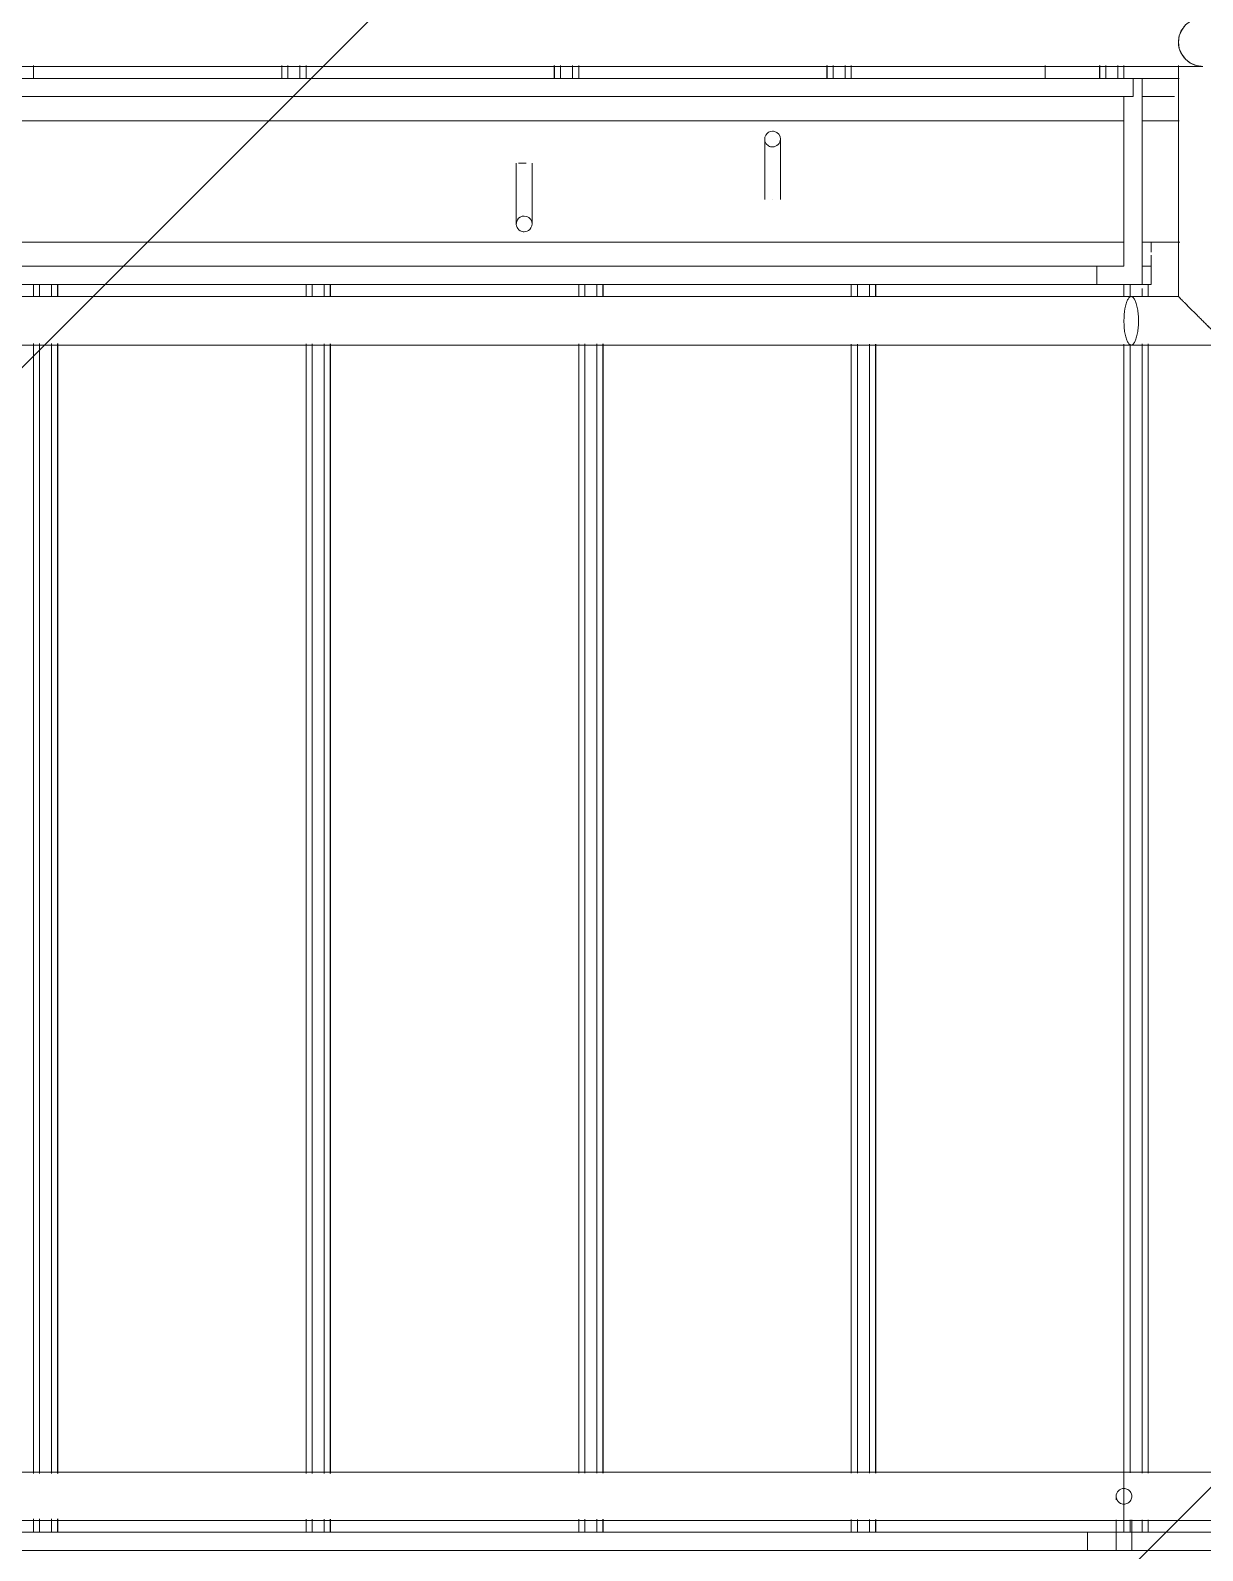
# Model space of a CAD drawing. Header units: millimetres. Extents: x -57519 to 497916, y -349472 to 446842.
# Drawn here: x 334205 to 335173, y 13444 to 14698 of the extents above; entities that cross this region are included whole.
import ezdxf

# ---------------------------------------------------------------- set-up
doc = ezdxf.new("R2010")
doc.units = ezdxf.units.MM
for name, color, linetype, lineweight in [('A-DETL-GENF', 92, 'Continuous', 5), ('A-FLOR-HRAL', 11, 'Continuous', 5), ('A-WALL', 113, 'Continuous', 20), ('S-STRS', 31, 'Continuous', 5)]:
    doc.layers.add(name, color=color, linetype=linetype, lineweight=lineweight)

# ---------------------------------------------------------------- blocks, each defined once
blk = doc.blocks.new('Cast-In-Place Stair - Landing_Internal_-6095806-SITE COVERAGE')
at = {"layer": 'S-STRS'}
for p, q in [((86324.2, 14669.5), (86324.2, 14658.8)), ((86329.3, 14658.8), (86329.3, 14669.5)), ((86329.3, 14623.8), (86339.2, 14623.8)), ((86339.2, 14623.8), (86329.3, 14623.8)), ((86344.3, 14488.8), (86344.3, 14478.8)), ((86349.3, 14478.8), (86349.3, 14488.8)), ((86344.3, 14439.5), (86344.3, 13508.1)), ((86349.3, 13508.1), (86349.3, 14439.5)), ((86344.3, 13469.5), (86344.3, 13459.2)), ((86349.3, 13459.2), (86349.3, 13469.5))]:
    blk.add_line(p, q, dxfattribs=at)
blk = doc.blocks.new('Cast-In-Place Stair - ___-6095805-SITE COVERAGE')
at = {"layer": 'S-STRS'}
for p, q in [((86324.2, 14669.5), (86324.2, 14658.8)), ((86324.2, 14669.5), (86324.2, 14658.8)), ((86329.3, 14623.8), (86339.2, 14623.8)), ((86329.3, 14623.8), (86339.2, 14623.8)), ((86390.4, 14523.8), (86366.8, 14523.8)), ((86366.8, 14523.8), (86390.4, 14523.8)), ((86349.3, 14478.8), (86349.3, 14488.8)), ((86364.3, 14488.8), (86364.3, 14478.8)), ((86364.3, 14488.8), (86364.3, 14478.8)), ((86349.3, 13508.1), (86349.3, 14439.5)), ((86364.3, 14439.9), (86364.3, 13508)), ((86364.3, 14439.9), (86364.3, 13508)), ((86349.3, 13459.2), (86349.3, 13469.5)), ((86364.3, 13469.5), (86364.3, 13459.2)), ((86364.3, 13469.5), (86364.3, 13459.2))]:
    blk.add_line(p, q, dxfattribs=at)
blk.add_blockref('Cast-In-Place Stair - Landing_Internal_-6095806-SITE COVERAGE', (0, 0))
blk = doc.blocks.new('Cast-In-Place Stair - Run_Internal_-6095804-SITE COVERAGE')
at = {"layer": 'S-STRS'}
for p, q in [((85444.3, 14658.8), (85444.3, 14669.5)), ((85649.2, 14658.8), (85649.2, 14669.5)), ((85654.3, 14669.5), (85654.3, 14658.8)), ((85664.2, 14669.5), (85664.2, 14658.8)), ((85669.3, 14658.8), (85669.3, 14669.5)), ((85874.2, 14658.8), (85874.2, 14669.5)), ((85879.3, 14669.5), (85879.3, 14658.8)), ((85889.2, 14669.5), (85889.2, 14658.8)), ((85894.3, 14658.8), (85894.3, 14669.5)), ((86099.2, 14669.5), (86099.2, 14658.8)), ((86104.3, 14658.8), (86104.3, 14669.5)), ((86114.2, 14669.5), (86114.2, 14658.8)), ((86119.3, 14658.8), (86119.3, 14669.5)), ((86339.2, 14669.5), (86339.2, 14658.8)), ((86344.3, 14658.8), (86344.3, 14669.5)), ((85226.8, 14623.8), (85444.3, 14623.8)), ((85444.3, 14623.8), (85451.8, 14623.8)), ((85451.8, 14623.8), (85444.3, 14623.8)), ((85451.8, 14623.8), (85669.3, 14623.8)), ((85664.2, 14623.8), (85451.8, 14623.8)), ((85654.3, 14623.8), (85661.8, 14623.8)), ((85661.8, 14623.8), (85654.3, 14623.8)), ((85669.3, 14623.8), (85676.8, 14623.8)), ((85676.8, 14623.8), (85669.3, 14623.8)), ((85676.8, 14623.8), (85894.3, 14623.8)), ((85889.2, 14623.8), (85676.8, 14623.8)), ((85879.3, 14623.8), (85889.2, 14623.8)), ((85886.8, 14623.8), (85879.3, 14623.8)), ((85894.3, 14623.8), (85901.8, 14623.8)), ((85901.8, 14623.8), (85894.3, 14623.8)), ((85901.8, 14623.8), (86119.3, 14623.8)), ((86114.2, 14623.8), (85901.8, 14623.8)), ((86104.3, 14623.8), (86114.2, 14623.8)), ((86111.8, 14623.8), (86104.3, 14623.8)), ((86119.3, 14623.8), (86126.8, 14623.8)), ((86126.8, 14623.8), (86119.3, 14623.8)), ((86126.8, 14623.8), (86344.3, 14623.8)), ((86339.2, 14623.8), (86126.8, 14623.8))]:
    blk.add_line(p, q, dxfattribs=at)
blk = doc.blocks.new('Cast-In-Place Stair - ___-6095803-SITE COVERAGE')
at = {"layer": 'S-STRS'}
for p, q in [((85649.2, 14669.5), (85649.2, 14658.8)), ((85664.2, 14658.8), (85664.2, 14669.5)), ((85874.2, 14669.5), (85874.2, 14658.8)), ((85889.2, 14658.8), (85889.2, 14669.5)), ((86099.2, 14669.5), (86099.2, 14658.8)), ((86114.2, 14658.8), (86114.2, 14669.5)), ((86279.2, 14669.5), (86279.2, 14658.8)), ((86324.2, 14658.8), (86324.2, 14669.5)), ((86324.2, 14658.8), (86324.2, 14669.5)), ((86339.2, 14669.5), (86339.2, 14658.8)), ((85444.3, 14623.8), (85451.8, 14623.8)), ((85444.3, 14623.8), (85451.8, 14623.8)), ((85451.8, 14623.8), (85664.2, 14623.8)), ((85451.8, 14623.8), (85649.2, 14623.8)), ((85649.2, 14623.8), (85664.2, 14623.8)), ((85654.3, 14623.8), (85661.8, 14623.8)), ((85654.3, 14623.8), (85661.8, 14623.8)), ((85669.3, 14623.8), (85676.8, 14623.8)), ((85669.3, 14623.8), (85676.8, 14623.8)), ((85676.8, 14623.8), (85889.2, 14623.8)), ((85676.8, 14623.8), (85874.2, 14623.8)), ((85874.2, 14623.8), (85889.2, 14623.8)), ((85879.3, 14623.8), (85886.8, 14623.8)), ((85879.3, 14623.8), (85886.8, 14623.8)), ((85894.3, 14623.8), (85901.8, 14623.8)), ((85894.3, 14623.8), (85901.8, 14623.8)), ((85901.8, 14623.8), (86114.2, 14623.8)), ((85901.8, 14623.8), (86099.2, 14623.8)), ((86099.2, 14623.8), (86114.2, 14623.8)), ((86104.3, 14623.8), (86111.8, 14623.8)), ((86104.3, 14623.8), (86111.8, 14623.8)), ((86119.3, 14623.8), (86126.8, 14623.8)), ((86119.3, 14623.8), (86126.8, 14623.8)), ((86126.8, 14623.8), (86279.2, 14623.8)), ((86126.8, 14623.8), (86279.2, 14623.8)), ((86279.2, 14623.8), (86339.2, 14623.8)), ((86279.2, 14623.8), (86324.2, 14623.8)), ((86339.2, 14623.8), (86324.2, 14623.8))]:
    blk.add_line(p, q, dxfattribs=at)
blk.add_blockref('Cast-In-Place Stair - Run_Internal_-6095804-SITE COVERAGE', (0, 0))
blk = doc.blocks.new('Cast-In-Place Stair - Run_Internal_-6095802-SITE COVERAGE')
at = {"layer": 'S-STRS'}
for p, q in [((85444.3, 14523.8), (85219.3, 14523.8)), ((85224.3, 14523.8), (85444.3, 14523.8)), ((85669.3, 14523.8), (85444.3, 14523.8)), ((85459.3, 14523.8), (85449.3, 14523.8)), ((85449.3, 14523.8), (85459.3, 14523.8)), ((85449.3, 14523.8), (85669.3, 14523.8)), ((85894.3, 14523.8), (85669.3, 14523.8)), ((85684.3, 14523.8), (85674.3, 14523.8)), ((85674.3, 14523.8), (85684.3, 14523.8)), ((85674.3, 14523.8), (85894.3, 14523.8)), ((86119.3, 14523.8), (85894.3, 14523.8)), ((85909.3, 14523.8), (85899.3, 14523.8)), ((85899.3, 14523.8), (85909.3, 14523.8)), ((85899.3, 14523.8), (86119.3, 14523.8)), ((86344.3, 14523.8), (86119.3, 14523.8)), ((86134.3, 14523.8), (86124.3, 14523.8)), ((86124.3, 14523.8), (86134.3, 14523.8)), ((86124.3, 14523.8), (86344.3, 14523.8)), ((85444.3, 14488.8), (85444.3, 14478.8)), ((85449.3, 14478.8), (85449.3, 14488.8)), ((85459.3, 14478.8), (85459.3, 14488.8)), ((85464.3, 14488.8), (85464.3, 14478.8)), ((85669.3, 14488.8), (85669.3, 14478.8)), ((85674.3, 14478.8), (85674.3, 14488.8)), ((85684.3, 14478.8), (85684.3, 14488.8)), ((85689.3, 14488.8), (85689.3, 14478.8)), ((85894.3, 14488.8), (85894.3, 14478.8)), ((85899.3, 14478.8), (85899.3, 14488.8)), ((85909.3, 14478.8), (85909.3, 14488.8)), ((85914.3, 14488.8), (85914.3, 14478.8)), ((86119.3, 14488.8), (86119.3, 14478.8)), ((86124.3, 14478.8), (86124.3, 14488.8)), ((86134.3, 14478.8), (86134.3, 14488.8)), ((86139.3, 14488.8), (86139.3, 14478.8)), ((86359.3, 14478.8), (86359.3, 14485.4)), ((86364.3, 14488.8), (86364.3, 14478.8)), ((85444.3, 14440.1), (85444.3, 13507.6)), ((85449.3, 13507.6), (85449.3, 14440.1)), ((85459.3, 13507.6), (85459.3, 14440.1)), ((85464.3, 14440.1), (85464.3, 13507.6)), ((85669.3, 14439.9), (85669.3, 13507.7)), ((85674.3, 13507.7), (85674.3, 14439.9)), ((85684.3, 13507.7), (85684.3, 14439.9)), ((85689.3, 14439.9), (85689.3, 13507.7)), ((85894.3, 14439.8), (85894.3, 13507.9)), ((85899.3, 13507.9), (85899.3, 14439.8)), ((85909.3, 13507.9), (85909.3, 14439.8)), ((85914.3, 14439.8), (85914.3, 13507.9)), ((86119.3, 14439.6), (86119.3, 13508)), ((86124.3, 13508), (86124.3, 14439.6)), ((86134.3, 13508), (86134.3, 14439.6)), ((86139.3, 14439.6), (86139.3, 13508)), ((86359.3, 13508), (86359.3, 14439.8)), ((86364.3, 14439.9), (86364.3, 13508)), ((85444.3, 13470.1), (85444.3, 13459.2)), ((85449.3, 13459.2), (85449.3, 13470.1)), ((85459.3, 13459.2), (85459.3, 13470.1)), ((85464.3, 13470.1), (85464.3, 13459.2)), ((85669.3, 13469.9), (85669.3, 13459.2)), ((85674.3, 13459.2), (85674.3, 13469.9)), ((85684.3, 13459.2), (85684.3, 13469.9)), ((85689.3, 13469.9), (85689.3, 13459.2)), ((85894.3, 13469.8), (85894.3, 13459.2)), ((85899.3, 13459.2), (85899.3, 13469.8)), ((85909.3, 13459.2), (85909.3, 13469.8)), ((85914.3, 13469.8), (85914.3, 13459.2)), ((86119.3, 13469.6), (86119.3, 13459.2)), ((86124.3, 13459.2), (86124.3, 13469.6)), ((86134.3, 13459.2), (86134.3, 13469.6)), ((86139.3, 13469.6), (86139.3, 13459.2)), ((86359.3, 13459.2), (86359.3, 13469.5)), ((86364.3, 13469.5), (86364.3, 13459.2))]:
    blk.add_line(p, q, dxfattribs=at)
blk = doc.blocks.new('Cast-In-Place Stair - ___-6095801-SITE COVERAGE')
at = {"layer": 'S-STRS'}
for p, q in [((85444.3, 14523.8), (85224.3, 14523.8)), ((85444.3, 14523.8), (85239.3, 14523.8)), ((85459.3, 14523.8), (85449.3, 14523.8)), ((85459.3, 14523.8), (85449.3, 14523.8)), ((85669.3, 14523.8), (85449.3, 14523.8)), ((85464.3, 14523.8), (85449.3, 14523.8)), ((85669.3, 14523.8), (85464.3, 14523.8)), ((85684.3, 14523.8), (85674.3, 14523.8)), ((85684.3, 14523.8), (85674.3, 14523.8)), ((85894.3, 14523.8), (85674.3, 14523.8)), ((85689.3, 14523.8), (85674.3, 14523.8)), ((85894.3, 14523.8), (85691.9, 14523.8)), ((85909.3, 14523.8), (85899.3, 14523.8)), ((85909.3, 14523.8), (85899.3, 14523.8)), ((86119.3, 14523.8), (85899.3, 14523.8)), ((85914.3, 14523.8), (85899.3, 14523.8)), ((86119.3, 14523.8), (85914.3, 14523.8)), ((86134.3, 14523.8), (86124.3, 14523.8)), ((86134.3, 14523.8), (86124.3, 14523.8)), ((86344.3, 14523.8), (86124.3, 14523.8)), ((86139.3, 14523.8), (86124.3, 14523.8)), ((86139.3, 14523.8), (86344.3, 14523.8)), ((85449.3, 14488.8), (85449.3, 14478.8)), ((85464.3, 14478.8), (85464.3, 14488.8)), ((85674.3, 14488.8), (85674.3, 14478.8)), ((85689.3, 14478.8), (85689.3, 14488.8)), ((85899.3, 14488.8), (85899.3, 14478.8)), ((85914.3, 14478.8), (85914.3, 14488.8)), ((86124.3, 14488.8), (86124.3, 14478.8)), ((86139.3, 14478.8), (86139.3, 14488.8)), ((86364.3, 14478.8), (86364.3, 14488.8)), ((86364.3, 14488.8), (86364.3, 14478.8)), ((85449.3, 14440.1), (85449.3, 13507.6)), ((85464.3, 13507.6), (85464.3, 14440.1)), ((85674.3, 14439.9), (85674.3, 13507.7)), ((85689.3, 13507.7), (85689.3, 14439.9)), ((85899.3, 14439.8), (85899.3, 13507.9)), ((85914.3, 13507.9), (85914.3, 14439.8)), ((86124.3, 14439.6), (86124.3, 13508)), ((86139.3, 13508), (86139.3, 14439.6)), ((86364.3, 13508), (86364.3, 14439.9)), ((86364.3, 14439.9), (86364.3, 13508)), ((85449.3, 13470.1), (85449.3, 13459.2)), ((85464.3, 13459.2), (85464.3, 13470.1)), ((85674.3, 13469.9), (85674.3, 13459.2)), ((85689.3, 13459.2), (85689.3, 13469.9)), ((85899.3, 13469.8), (85899.3, 13459.2)), ((85914.3, 13459.2), (85914.3, 13469.8)), ((86124.3, 13469.6), (86124.3, 13459.2)), ((86139.3, 13459.2), (86139.3, 13469.6)), ((86364.3, 13459.2), (86364.3, 13469.5)), ((86364.3, 13469.5), (86364.3, 13459.2))]:
    blk.add_line(p, q, dxfattribs=at)
blk.add_blockref('Cast-In-Place Stair - Run_Internal_-6095802-SITE COVERAGE', (0, 0))
blk = doc.blocks.new('Monolithic Run - Run_Internal_-6095802-SITE COVERAGE')
at = {"layer": 'S-STRS'}
for p, q in [((85444.3, 14523.8), (85219.3, 14523.8)), ((85224.3, 14523.8), (85444.3, 14523.8)), ((85669.3, 14523.8), (85444.3, 14523.8)), ((85459.3, 14523.8), (85449.3, 14523.8)), ((85449.3, 14523.8), (85459.3, 14523.8)), ((85449.3, 14523.8), (85669.3, 14523.8)), ((85894.3, 14523.8), (85669.3, 14523.8)), ((85684.3, 14523.8), (85674.3, 14523.8)), ((85674.3, 14523.8), (85684.3, 14523.8)), ((85674.3, 14523.8), (85894.3, 14523.8)), ((86119.3, 14523.8), (85894.3, 14523.8)), ((85909.3, 14523.8), (85899.3, 14523.8)), ((85899.3, 14523.8), (85909.3, 14523.8)), ((85899.3, 14523.8), (86119.3, 14523.8)), ((86344.3, 14523.8), (86119.3, 14523.8)), ((86134.3, 14523.8), (86124.3, 14523.8)), ((86124.3, 14523.8), (86134.3, 14523.8)), ((86124.3, 14523.8), (86344.3, 14523.8)), ((85444.3, 14488.8), (85444.3, 14478.8)), ((85449.3, 14478.8), (85449.3, 14488.8)), ((85459.3, 14478.8), (85459.3, 14488.8)), ((85464.3, 14488.8), (85464.3, 14478.8)), ((85669.3, 14488.8), (85669.3, 14478.8)), ((85674.3, 14478.8), (85674.3, 14488.8)), ((85684.3, 14478.8), (85684.3, 14488.8)), ((85689.3, 14488.8), (85689.3, 14478.8)), ((85894.3, 14488.8), (85894.3, 14478.8)), ((85899.3, 14478.8), (85899.3, 14488.8)), ((85909.3, 14478.8), (85909.3, 14488.8)), ((85914.3, 14488.8), (85914.3, 14478.8)), ((86119.3, 14488.8), (86119.3, 14478.8)), ((86124.3, 14478.8), (86124.3, 14488.8)), ((86134.3, 14478.8), (86134.3, 14488.8)), ((86139.3, 14488.8), (86139.3, 14478.8)), ((86359.3, 14478.8), (86359.3, 14485.4)), ((86364.3, 14488.8), (86364.3, 14478.8)), ((85444.3, 14440.1), (85444.3, 13507.6)), ((85449.3, 13507.6), (85449.3, 14440.1)), ((85459.3, 13507.6), (85459.3, 14440.1)), ((85464.3, 14440.1), (85464.3, 13507.6)), ((85669.3, 14439.9), (85669.3, 13507.7)), ((85674.3, 13507.7), (85674.3, 14439.9)), ((85684.3, 13507.7), (85684.3, 14439.9)), ((85689.3, 14439.9), (85689.3, 13507.7)), ((85894.3, 14439.8), (85894.3, 13507.9)), ((85899.3, 13507.9), (85899.3, 14439.8)), ((85909.3, 13507.9), (85909.3, 14439.8)), ((85914.3, 14439.8), (85914.3, 13507.9)), ((86119.3, 14439.6), (86119.3, 13508)), ((86124.3, 13508), (86124.3, 14439.6)), ((86134.3, 13508), (86134.3, 14439.6)), ((86139.3, 14439.6), (86139.3, 13508)), ((86359.3, 13508), (86359.3, 14439.8)), ((86364.3, 14439.9), (86364.3, 13508)), ((85444.3, 13470.1), (85444.3, 13459.2)), ((85449.3, 13459.2), (85449.3, 13470.1)), ((85459.3, 13459.2), (85459.3, 13470.1)), ((85464.3, 13470.1), (85464.3, 13459.2)), ((85669.3, 13469.9), (85669.3, 13459.2)), ((85674.3, 13459.2), (85674.3, 13469.9)), ((85684.3, 13459.2), (85684.3, 13469.9)), ((85689.3, 13469.9), (85689.3, 13459.2)), ((85894.3, 13469.8), (85894.3, 13459.2)), ((85899.3, 13459.2), (85899.3, 13469.8)), ((85909.3, 13459.2), (85909.3, 13469.8)), ((85914.3, 13469.8), (85914.3, 13459.2)), ((86119.3, 13469.6), (86119.3, 13459.2)), ((86124.3, 13459.2), (86124.3, 13469.6)), ((86134.3, 13459.2), (86134.3, 13469.6)), ((86139.3, 13469.6), (86139.3, 13459.2)), ((86359.3, 13459.2), (86359.3, 13469.5)), ((86364.3, 13469.5), (86364.3, 13459.2))]:
    blk.add_line(p, q, dxfattribs=at)
blk = doc.blocks.new('Monolithic Run - Run_Internal_-6095804-SITE COVERAGE')
at = {"layer": 'S-STRS'}
for p, q in [((85444.3, 14658.8), (85444.3, 14669.5)), ((85649.2, 14658.8), (85649.2, 14669.5)), ((85654.3, 14669.5), (85654.3, 14658.8)), ((85664.2, 14669.5), (85664.2, 14658.8)), ((85669.3, 14658.8), (85669.3, 14669.5)), ((85874.2, 14658.8), (85874.2, 14669.5)), ((85879.3, 14669.5), (85879.3, 14658.8)), ((85889.2, 14669.5), (85889.2, 14658.8)), ((85894.3, 14658.8), (85894.3, 14669.5)), ((86099.2, 14669.5), (86099.2, 14658.8)), ((86104.3, 14658.8), (86104.3, 14669.5)), ((86114.2, 14669.5), (86114.2, 14658.8)), ((86119.3, 14658.8), (86119.3, 14669.5)), ((86339.2, 14669.5), (86339.2, 14658.8)), ((86344.3, 14658.8), (86344.3, 14669.5)), ((85226.8, 14623.8), (85444.3, 14623.8)), ((85444.3, 14623.8), (85451.8, 14623.8)), ((85451.8, 14623.8), (85444.3, 14623.8)), ((85451.8, 14623.8), (85669.3, 14623.8)), ((85664.2, 14623.8), (85451.8, 14623.8)), ((85654.3, 14623.8), (85661.8, 14623.8)), ((85661.8, 14623.8), (85654.3, 14623.8)), ((85669.3, 14623.8), (85676.8, 14623.8)), ((85676.8, 14623.8), (85669.3, 14623.8)), ((85676.8, 14623.8), (85894.3, 14623.8)), ((85889.2, 14623.8), (85676.8, 14623.8)), ((85879.3, 14623.8), (85889.2, 14623.8)), ((85886.8, 14623.8), (85879.3, 14623.8)), ((85894.3, 14623.8), (85901.8, 14623.8)), ((85901.8, 14623.8), (85894.3, 14623.8)), ((85901.8, 14623.8), (86119.3, 14623.8)), ((86114.2, 14623.8), (85901.8, 14623.8)), ((86104.3, 14623.8), (86114.2, 14623.8)), ((86111.8, 14623.8), (86104.3, 14623.8)), ((86119.3, 14623.8), (86126.8, 14623.8)), ((86126.8, 14623.8), (86119.3, 14623.8)), ((86126.8, 14623.8), (86344.3, 14623.8)), ((86339.2, 14623.8), (86126.8, 14623.8))]:
    blk.add_line(p, q, dxfattribs=at)
blk = doc.blocks.new('Monolithic Landing - Landing_Internal_-6095806-SITE COVERAGE')
at = {"layer": 'S-STRS'}
for p, q in [((86324.2, 14669.5), (86324.2, 14658.8)), ((86329.3, 14658.8), (86329.3, 14669.5)), ((86329.3, 14623.8), (86339.2, 14623.8)), ((86339.2, 14623.8), (86329.3, 14623.8)), ((86344.3, 14488.8), (86344.3, 14478.8)), ((86349.3, 14478.8), (86349.3, 14488.8)), ((86344.3, 14439.5), (86344.3, 13508.1)), ((86349.3, 13508.1), (86349.3, 14439.5)), ((86344.3, 13469.5), (86344.3, 13459.2)), ((86349.3, 13459.2), (86349.3, 13469.5))]:
    blk.add_line(p, q, dxfattribs=at)
blk = doc.blocks.new('Railing - Handrail On Railing_End Post-6008625-SITE COVERAGE')
at = {"layer": 'A-FLOR-HRAL'}
for p, q in [((-19.3, 6.5), (-44.7, 6.5)), ((-3, 6.5), (0, 6.5)), ((-44.7, -6.5), (-19.3, -6.5)), ((-20, 0), (-20, -275)), ((-20, 0), (-19.3, 0)), ((-14.1, 0), (-20, 0)), ((-19.3, 0), (20, 0)), ((5.2, 0), (-14.1, 0)), ((20, 0), (5.2, 0)), ((20, -275), (20, 0)), ((-25, -280), (-44.7, -280)), ((-44.7, -320), (-25, -320))]:
    blk.add_line(p, q, dxfattribs=at)
at = {"layer": 'A-FLOR-HRAL', "flags": 128}
for points in [[(-25, -320), (-2.2, -313.8), (14.4, -296.8), (20, -275)], [(-20, -275), (-22.3, -279.2), (-25, -280)]]:
    blk.add_lwpolyline(points, dxfattribs=at)
at = {"layer": 'A-FLOR-HRAL'}
for start, end in [(165, 180), (120, 165), (105, 120), (90, 105), (360, 90), (180, 195), (195, 210), (210, 240), (240, 255), (255, 270), (270, 285), (285, 300), (300, 315), (315, 330), (330, 345), (345, 360)]:
    blk.add_arc((0, 0), 6.5, start, end, dxfattribs=at)
blk = doc.blocks.new('Railing - Railing-6095844-SITE COVERAGE')
at = {"layer": 'A-FLOR-HRAL'}
for p, q in [((86344.3, 13508.8), (83194.3, 13508.8)), ((86344.3, 13471.5), (86344.3, 13474.7)), ((83194.3, 13468.8), (86344.3, 13468.8))]:
    blk.add_line(p, q, dxfattribs=at)
at = {"layer": 'A-FLOR-HRAL', "flags": 128}
for points in [[(86344.3, 13508.8), (86344.3, 13508.1), (86344.3, 13506.1), (86344.3, 13503), (86344.3, 13498.8), (86344.3, 13494), (86344.3, 13488.8), (86344.3, 13483.6), (86344.3, 13478.8), (86344.3, 13474.7), (86344.3, 13471.5), (86344.3, 13469.5), (86344.3, 13468.8)], [(86344.3, 13474.7), (86344.3, 13478.8), (86344.3, 13483.6), (86344.3, 13488.8), (86344.3, 13494), (86344.3, 13498.8), (86344.3, 13503), (86344.3, 13506.1), (86344.3, 13508.1), (86344.3, 13508.8)], [(86344.3, 13468.8), (86344.3, 13469.5), (86344.3, 13471.5)]]:
    blk.add_lwpolyline(points, dxfattribs=at)
at = {"rotation": 89.99999999999982}
blk.add_blockref('Railing - Handrail On Railing_End Post-6008625-SITE COVERAGE', (86344.3, 13488.8), dxfattribs=at)
blk = doc.blocks.new('Railing - Handrail On Railing-13662285-SITE COVERAGE')
at = {"layer": 'A-FLOR-HRAL'}
for p, q in [((-15, 6.5), (-50, 6.5)), ((-50, 0), (-50, 0)), ((-50, 0), (-50, 0)), ((-50, -6.5), (-15, -6.5))]:
    blk.add_line(p, q, dxfattribs=at)
at = {"layer": 'A-FLOR-HRAL', "flags": 128}
for points in [[(-15, 6.5), (-3, 6.5), (0, 6.5)], [(0, -6.5), (-5.9, -6.5), (-15, -6.5)]]:
    blk.add_lwpolyline(points, dxfattribs=at)
at = {"layer": 'A-FLOR-HRAL'}
for start, end in [(90, 180), (15, 90), (360, 15), (180, 195), (195, 225), (225, 240), (240, 360)]:
    blk.add_arc((0, 0), 6.5, start, end, dxfattribs=at)
blk = doc.blocks.new('Railing - Handrail On Railing-13662283-SITE COVERAGE')
at = {"layer": 'A-FLOR-HRAL'}
for p, q in [((-15, 6.5), (-50, 6.5)), ((-50, 4.6), (-50, 0)), ((-50, 1.7), (-50, 4.6)), ((-50, 0), (-50, 1.7)), ((-50, -1.7), (-50, 0)), ((-50, 0), (-50, -1.7)), ((-50, -6.5), (-15, -6.5))]:
    blk.add_line(p, q, dxfattribs=at)
at = {"layer": 'A-FLOR-HRAL', "flags": 128}
for points in [[(-15, 6.5), (-3, 6.5), (0, 6.5)], [(0, -6.5), (-5.9, -6.5), (-15, -6.5)]]:
    blk.add_lwpolyline(points, dxfattribs=at)
at = {"layer": 'A-FLOR-HRAL'}
for start, end in [(120, 180), (30, 120), (360, 30), (180, 255), (255, 315), (315, 360)]:
    blk.add_arc((0, 0), 6.5, start, end, dxfattribs=at)
blk = doc.blocks.new('Railing - Railing-6095848-SITE COVERAGE')
at = {"layer": 'A-FLOR-HRAL'}
for p, q in [((86390, 14694), (86389.3, 14688.8)), ((83399.2, 14668.8), (86409.3, 14668.8)), ((86389.3, 14669.5), (86389.3, 14478.8)), ((86404.1, 14669.5), (86409.3, 14668.8)), ((86350.3, 14478.8), (83194.3, 14478.8)), ((86389.3, 14478.8), (86350.3, 14478.8)), ((83194.3, 14438.8), (86350.3, 14438.8)), ((86350.3, 14438.8), (86429.3, 14438.8))]:
    blk.add_line(p, q, dxfattribs=at)
at = {"layer": 'A-FLOR-HRAL', "flags": 128}
for points in [[(86404.1, 14708.1), (86399.3, 14706.1), (86395.2, 14703), (86392, 14698.8), (86390, 14694)], [(86389.3, 14688.8), (86390, 14683.6), (86392, 14678.8), (86395.2, 14674.7), (86399.3, 14671.5), (86404.1, 14669.5)]]:
    blk.add_lwpolyline(points, dxfattribs=at)
at = {"layer": 'A-FLOR-HRAL'}
for points, knots in [([(86389.3, 14688.8), (86389.3, 14690.6), (86389.6, 14693.2), (86390.8, 14696.5), (86391.7, 14698.5), (86392.7, 14699.9), (86393.7, 14701.4), (86394.5, 14702.3), (86395.2, 14703)], [0, 0, 0, 0, 0.0833333, 0.125, 0.1666667, 0.1875, 0.2083333, 0.25, 0.25, 0.25, 0.25]), ([(86399.3, 14671.5), (86398.5, 14671.9), (86397.4, 14672.7), (86396.1, 14673.8), (86394.8, 14675), (86393.4, 14676.6), (86392.2, 14678.4), (86391.3, 14680), (86390.6, 14681.6), (86389.6, 14684.5), (86389.3, 14687), (86389.3, 14688.8)], [0.6666667, 0.6666667, 0.6666667, 0.6666667, 0.7083333, 0.7291667, 0.75, 0.7916667, 0.8333333, 0.8541667, 0.875, 0.9166667, 1, 1, 1, 1]), ([(86409.3, 14668.8), (86407.5, 14668.8), (86404.9, 14669.2), (86401.6, 14670.3), (86400, 14671.1), (86399.3, 14671.5)], [0.5, 0.5, 0.5, 0.5, 0.5833333, 0.625, 0.6666667, 0.6666667, 0.6666667, 0.6666667]), ([(86350.3, 14438.8), (86349.8, 14438.8), (86348.7, 14439.3), (86347.3, 14441.3), (86346, 14444.5), (86345, 14448.7), (86344.4, 14453.6), (86344.2, 14460.6), (86344.7, 14467.5), (86346, 14473.1), (86347.3, 14476.3), (86348.7, 14478.4), (86349.8, 14478.8), (86350.3, 14478.8)], [0, 0, 0, 0, 0.083333, 0.166667, 0.25, 0.333333, 0.416667, 0.5, 0.666667, 0.75, 0.833333, 0.916667, 1, 1, 1, 1]), ([(86350.3, 14478.8), (86350.8, 14478.8), (86351.9, 14478.3), (86352.8, 14477), (86353.3, 14476.1)], [0.0030649, 0.0030649, 0.0030649, 0.0030649, 0.0833333, 0.1666667, 0.1666667, 0.1666667, 0.1666667]), ([(86392, 14476.1), (86391.5, 14476.6), (86390.8, 14477.3), (86389.6, 14478.5), (86389.3, 14478.8), (86389.3, 14478.8)], [0.8333333, 0.8333333, 0.8333333, 0.8333333, 0.875, 0.9166667, 1, 1, 1, 1]), ([(86389.3, 14478.8), (86389.3, 14478.8), (86389.7, 14478.5), (86390.8, 14477.3), (86391.5, 14476.6), (86392, 14476.1)], [0.0030649, 0.0030649, 0.0030649, 0.0030649, 0.0833333, 0.125, 0.1666667, 0.1666667, 0.1666667, 0.1666667]), ([(86428.6, 14439.5), (86428.4, 14439.7), (86427.8, 14440.3), (86426.7, 14441.4), (86425.4, 14442.7), (86424.3, 14443.8), (86423.2, 14445), (86421.5, 14446.6), (86419.7, 14448.4), (86418.2, 14450), (86417, 14451.2), (86415.7, 14452.4), (86414.5, 14453.6), (86413.2, 14454.9), (86411.9, 14456.2), (86410.6, 14457.5), (86409.3, 14458.8), (86408, 14460.1), (86406.7, 14461.4), (86405.4, 14462.7), (86404.1, 14464), (86402.9, 14465.3), (86401.6, 14466.5), (86400.4, 14467.7), (86399.3, 14468.8), (86398.2, 14469.9), (86396.8, 14471.4), (86395.4, 14472.7), (86394.3, 14473.9), (86393.1, 14475), (86392.4, 14475.7), (86392, 14476.1)], [0.0833333, 0.0833333, 0.0833333, 0.0833333, 0.125, 0.1666667, 0.2083333, 0.2291667, 0.25, 0.2916667, 0.3333333, 0.3541667, 0.375, 0.3958333, 0.4166667, 0.4375, 0.4583333, 0.4791667, 0.5, 0.5208333, 0.5416667, 0.5625, 0.5833333, 0.6041667, 0.625, 0.6458333, 0.6666667, 0.6875, 0.7083333, 0.75, 0.7708333, 0.7916667, 0.8333333, 0.8333333, 0.8333333, 0.8333333]), ([(86392, 14476.1), (86392.4, 14475.7), (86393.1, 14475), (86394.3, 14473.9), (86395.4, 14472.7), (86397.1, 14471), (86398.9, 14469.2), (86400.4, 14467.7), (86401.6, 14466.5), (86402.9, 14465.3), (86403.7, 14464.4), (86404.1, 14464)], [0.1666667, 0.1666667, 0.1666667, 0.1666667, 0.2083333, 0.2291667, 0.25, 0.2916667, 0.3333333, 0.3541667, 0.375, 0.3958333, 0.4166667, 0.4166667, 0.4166667, 0.4166667])]:
    blk.add_open_spline(points, degree=3, knots=knots, dxfattribs=at)
for points in [[(86350.3, 14478.8), (86350.3, 14478.8), (86350.3, 14478.8), (86350.3, 14478.8)], [(86389.3, 14478.8), (86389.3, 14478.8), (86389.3, 14478.8), (86389.3, 14478.8)], [(86353.3, 14476.1), (86353.7, 14475.3), (86354.2, 14474.2), (86354.5, 14473)], [(86354.5, 14473), (86354.9, 14471.7), (86355.2, 14470.3), (86355.5, 14468.8)], [(86355.5, 14468.8), (86355.7, 14467.3), (86356, 14465.7), (86356.1, 14464)], [(86356.1, 14453.6), (86355.9, 14452), (86355.5, 14448.7), (86354.9, 14445.9), (86354.5, 14444.7)], [(86356.1, 14464), (86356.2, 14462.3), (86356.3, 14460.6), (86356.3, 14458.8)], [(86356.3, 14458.8), (86356.3, 14457.1), (86356.2, 14455.3), (86356.1, 14453.7)], [(86404.1, 14464), (86404.5, 14463.6), (86405.4, 14462.7), (86406.7, 14461.4), (86408, 14460.1), (86409.3, 14458.8), (86410.6, 14457.5), (86411.9, 14456.2), (86413.2, 14454.9), (86414.1, 14454.1), (86414.5, 14453.6)], [(86351.8, 14439.5), (86351.3, 14439), (86350.8, 14438.8), (86350.3, 14438.8)], [(86353.3, 14441.5), (86352.8, 14440.6), (86352.4, 14439.8), (86351.8, 14439.5)], [(86354.5, 14444.7), (86354.2, 14443.4), (86353.7, 14442.4), (86353.3, 14441.5)]]:
    blk.add_open_spline(points, degree=3, dxfattribs=at)
at = {"extrusion": (0, 0, -1), "zscale": -1}
for name, p, rotation in [('Railing - Handrail On Railing-13662285-SITE COVERAGE', (-86054.3, 14608.8), 90.00000000000021), ('Railing - Handrail On Railing-13662283-SITE COVERAGE', (-85849.3, 14538.8), 270.0000000000002)]:
    blk.add_blockref(name, p, dxfattribs=dict(at, rotation=rotation))

msp = doc.modelspace()

# ---------------------------------------------------------------- hatches: boundary and pattern name
at = {"layer": 'A-DETL-GENF'}
h = msp.add_hatch(dxfattribs=at)
h.set_pattern_fill('FP_40', color=250, style=0, pattern_type=2)
h.set_pattern_definition([(45, (248763.4, 0), (-1257.236, 1257.236), []), (45, (248763.4, 1905), (-1257.236, 1257.236), [])])
h.paths.add_polyline_path([(325750.1, -8642.5), (328562.7, -8642.5), (328562.7, 4657.5), (341312.7, 4657.5), (341312.7, 30557.5), (342712.7, 30557.5), (342712.7, 48907.7), (339962.7, 48907.7), (339962.7, 52157.5), (338962.7, 52157.5), (338962.7, 53757.5), (297512.7, 53757.5), (297512.7, 52247.5), (286277.7, 52247.5), (286277.7, 34407.5), (285902.7, 34407.5), (285902.7, 7407.5), (286277.7, 7407.5), (286277.7, -2267.5), (315555.2, -2267.5), (315555.2, -8642.5), (321257.1, -8642.5)], flags=0)

# ---------------------------------------------------------------- linework, layer by layer
at = {"layer": 'A-WALL', "lineweight": 5}
for p, q in [((331876.8, 14658.8), (335153.4, 14658.8)), ((335115.2, 14643.8), (335115.2, 14658.8)), ((335122.7, 14658.8), (335122.7, 14488.8)), ((331672.7, 14643.8), (335115.2, 14643.8)), ((335107.7, 14503.8), (335107.7, 14643.8)), ((335122.7, 14643.8), (335149.5, 14643.8)), ((335107.7, 14623.8), (331848.5, 14623.8)), ((335122.7, 14623.8), (335153.4, 14623.8)), ((331672.7, 14523.8), (335107.7, 14523.8)), ((335122.7, 14523.8), (335153.9, 14523.8)), ((335130.2, 14523.8), (335130.2, 14515.4)), ((335107.7, 14503.8), (331672.7, 14503.8)), ((335085.2, 14503.8), (335085.2, 14488.8)), ((335122.7, 14503.8), (335130.2, 14503.8)), ((335130.2, 14513), (335130.2, 14503.8)), ((335130.2, 14503.8), (335130.2, 14503.8)), ((335130.2, 14488.8), (335130.2, 14503.8)), ((335130.2, 14488.8), (331672.7, 14488.8)), ((331671.4, 13459.2), (335393.6, 13459.2)), ((335077.7, 13459.2), (335077.7, 13444.2)), ((330572.7, 13444.2), (336802.7, 13444.2))]:
    msp.add_line(p, q, dxfattribs=at)
at = {"layer": 'S-STRS'}
for p, q in [((334412.7, 14669.5), (334412.7, 14658.8)), ((334427.7, 14658.8), (334427.7, 14669.5)), ((334637.7, 14669.5), (334637.7, 14658.8)), ((334652.7, 14658.8), (334652.7, 14669.5)), ((334862.7, 14669.5), (334862.7, 14658.8)), ((334877.7, 14658.8), (334877.7, 14669.5)), ((335042.7, 14669.5), (335042.7, 14658.8)), ((335087.7, 14658.8), (335087.7, 14669.5)), ((335087.7, 14658.8), (335087.7, 14669.5)), ((335087.7, 14669.5), (335087.7, 14658.8)), ((335087.7, 14669.5), (335087.7, 14658.8)), ((335102.7, 14669.5), (335102.7, 14658.8)), ((334207.7, 14623.8), (334215.2, 14623.8)), ((334207.7, 14623.8), (334215.2, 14623.8)), ((334215.2, 14623.8), (334427.7, 14623.8)), ((334215.2, 14623.8), (334412.7, 14623.8)), ((334412.7, 14623.8), (334427.7, 14623.8)), ((334417.7, 14623.8), (334425.2, 14623.8)), ((334417.7, 14623.8), (334425.2, 14623.8)), ((334432.7, 14623.8), (334440.2, 14623.8)), ((334432.7, 14623.8), (334440.2, 14623.8)), ((334440.2, 14623.8), (334652.7, 14623.8)), ((334440.2, 14623.8), (334637.7, 14623.8)), ((334637.7, 14623.8), (334652.7, 14623.8)), ((334642.7, 14623.8), (334650.2, 14623.8)), ((334642.7, 14623.8), (334650.2, 14623.8)), ((334657.7, 14623.8), (334665.2, 14623.8)), ((334657.7, 14623.8), (334665.2, 14623.8)), ((334665.2, 14623.8), (334877.7, 14623.8)), ((334665.2, 14623.8), (334862.7, 14623.8)), ((334862.7, 14623.8), (334877.7, 14623.8)), ((334867.7, 14623.8), (334875.2, 14623.8)), ((334867.7, 14623.8), (334875.2, 14623.8)), ((334882.7, 14623.8), (334890.2, 14623.8)), ((334882.7, 14623.8), (334890.2, 14623.8)), ((334890.2, 14623.8), (335042.7, 14623.8)), ((334890.2, 14623.8), (335042.7, 14623.8)), ((335042.7, 14623.8), (335102.7, 14623.8)), ((335042.7, 14623.8), (335087.7, 14623.8)), ((335102.7, 14623.8), (335087.7, 14623.8)), ((335092.7, 14623.8), (335102.7, 14623.8)), ((335092.7, 14623.8), (335102.7, 14623.8)), ((334207.7, 14523.8), (333987.8, 14523.8)), ((334207.7, 14523.8), (334002.8, 14523.8)), ((334222.7, 14523.8), (334212.8, 14523.8)), ((334222.7, 14523.8), (334212.8, 14523.8)), ((334432.7, 14523.8), (334212.8, 14523.8)), ((334227.8, 14523.8), (334212.8, 14523.8)), ((334432.7, 14523.8), (334227.8, 14523.8)), ((334447.7, 14523.8), (334437.8, 14523.8)), ((334447.7, 14523.8), (334437.8, 14523.8)), ((334657.7, 14523.8), (334437.8, 14523.8)), ((334452.8, 14523.8), (334437.8, 14523.8)), ((334657.7, 14523.8), (334455.4, 14523.8)), ((334672.7, 14523.8), (334662.8, 14523.8)), ((334672.7, 14523.8), (334662.8, 14523.8)), ((334882.7, 14523.8), (334662.8, 14523.8)), ((334677.8, 14523.8), (334662.8, 14523.8)), ((334882.7, 14523.8), (334677.8, 14523.8)), ((334897.7, 14523.8), (334887.8, 14523.8)), ((334897.7, 14523.8), (334887.8, 14523.8)), ((335107.7, 14523.8), (334887.8, 14523.8)), ((334902.8, 14523.8), (334887.8, 14523.8)), ((334902.8, 14523.8), (335107.7, 14523.8)), ((335153.9, 14523.8), (335130.2, 14523.8)), ((335130.2, 14523.8), (335153.9, 14523.8)), ((334212.8, 14488.8), (334212.8, 14478.8)), ((334227.8, 14478.8), (334227.8, 14488.8)), ((334437.8, 14488.8), (334437.8, 14478.8)), ((334452.8, 14478.8), (334452.8, 14488.8)), ((334662.8, 14488.8), (334662.8, 14478.8)), ((334677.8, 14478.8), (334677.8, 14488.8)), ((334887.8, 14488.8), (334887.8, 14478.8)), ((334902.8, 14478.8), (334902.8, 14488.8)), ((335112.8, 14478.8), (335112.8, 14488.8)), ((335127.8, 14478.8), (335127.8, 14488.8)), ((335127.8, 14488.8), (335127.8, 14478.8)), ((335127.8, 14488.8), (335127.8, 14478.8)), ((335127.8, 14488.8), (335127.8, 14478.8)), ((334212.8, 14440.1), (334212.8, 13507.6)), ((334227.8, 13507.6), (334227.8, 14440.1)), ((334437.8, 14439.9), (334437.8, 13507.7)), ((334452.8, 13507.7), (334452.8, 14439.9)), ((334662.8, 14439.8), (334662.8, 13507.9)), ((334677.8, 13507.9), (334677.8, 14439.8)), ((334887.8, 14439.6), (334887.8, 13508)), ((334902.8, 13508), (334902.8, 14439.6)), ((335112.8, 13508.1), (335112.8, 14439.5)), ((335127.8, 13508), (335127.8, 14439.9)), ((335127.8, 14439.9), (335127.8, 13508)), ((335127.8, 14439.9), (335127.8, 13508)), ((335127.8, 14439.9), (335127.8, 13508)), ((334212.8, 13470.1), (334212.8, 13459.2)), ((334227.8, 13459.2), (334227.8, 13470.1)), ((334437.8, 13469.9), (334437.8, 13459.2)), ((334452.8, 13459.2), (334452.8, 13469.9)), ((334662.8, 13469.8), (334662.8, 13459.2)), ((334677.8, 13459.2), (334677.8, 13469.8)), ((334887.8, 13469.6), (334887.8, 13459.2)), ((334902.8, 13459.2), (334902.8, 13469.6)), ((335112.8, 13459.2), (335112.8, 13469.5)), ((335127.8, 13459.2), (335127.8, 13469.5)), ((335127.8, 13469.5), (335127.8, 13459.2)), ((335127.8, 13469.5), (335127.8, 13459.2)), ((335127.8, 13469.5), (335127.8, 13459.2))]:
    msp.add_line(p, q, dxfattribs=at)

# ---------------------------------------------------------------- block references
at = {"color": 254, "lineweight": 5}
for name in ['Monolithic Landing - Landing_Internal_-6095806-SITE COVERAGE', 'Monolithic Run - Run_Internal_-6095802-SITE COVERAGE']:
    msp.add_blockref(name, (248763.4, 0), dxfattribs=at)
at = {"color": 10, "lineweight": 5}
msp.add_blockref('Monolithic Run - Run_Internal_-6095804-SITE COVERAGE', (248763.4, 0), dxfattribs=at)
at = {"layer": 'A-FLOR-HRAL'}
for name in ['Railing - Railing-6095848-SITE COVERAGE', 'Railing - Railing-6095844-SITE COVERAGE']:
    msp.add_blockref(name, (248763.4, 0), dxfattribs=at)
at = {"layer": 'S-STRS'}
for name in ['Cast-In-Place Stair - ___-6095805-SITE COVERAGE', 'Cast-In-Place Stair - ___-6095803-SITE COVERAGE', 'Cast-In-Place Stair - ___-6095801-SITE COVERAGE']:
    msp.add_blockref(name, (248763.4, 0), dxfattribs=at)

doc.saveas('drawing.dxf')
